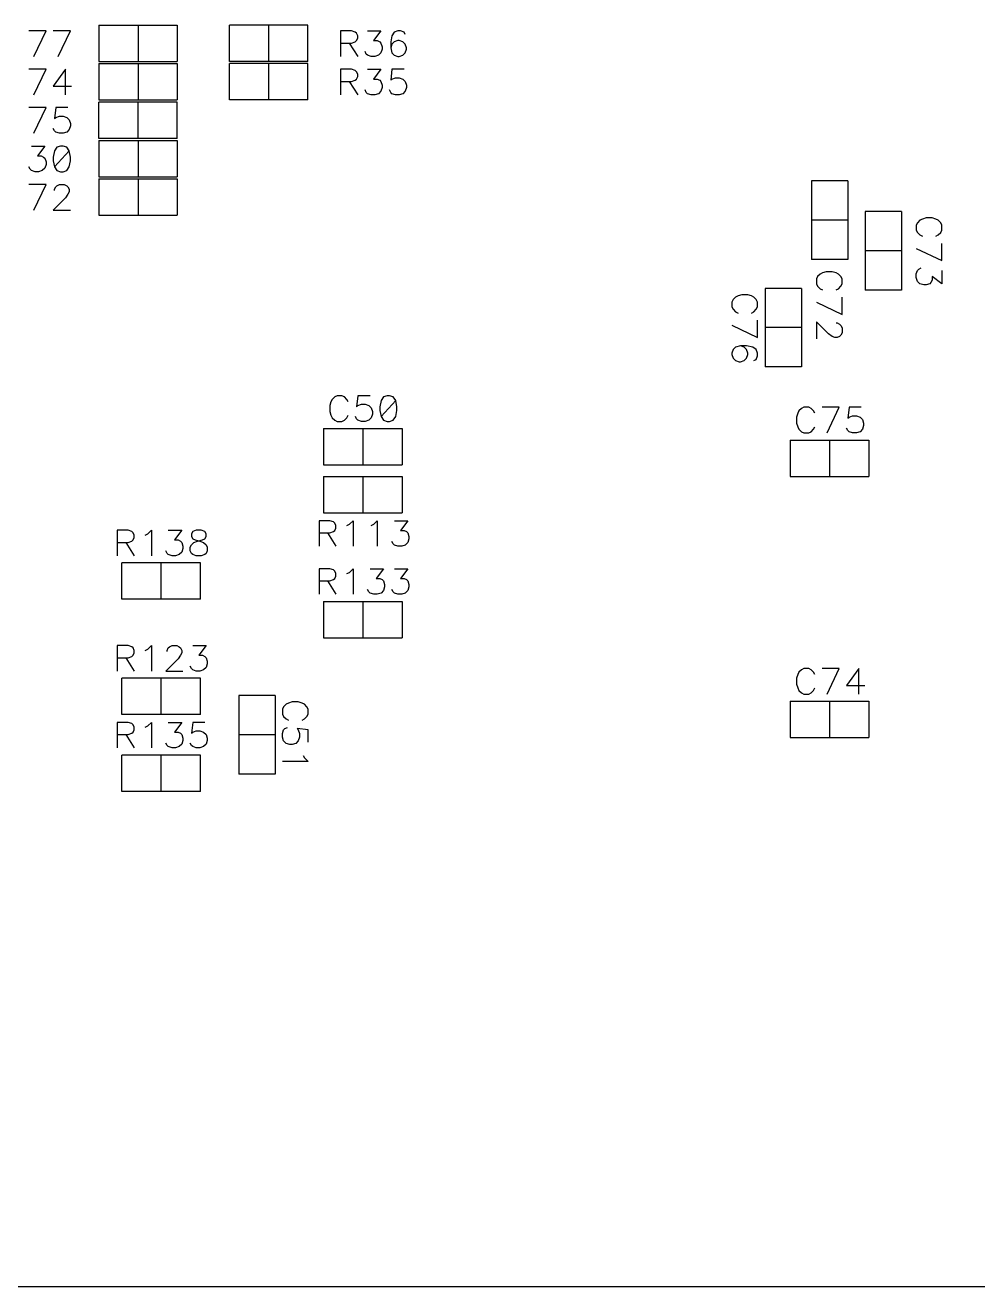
# Model space of a CAD drawing. Extents: x 295 to 953, y 10 to 290.
# Drawn here: x 754.1 to 806, y 85 to 153.8 of the extents above; entities that cross this region are included whole.
import ezdxf

# ---------------------------------------------------------------- set-up
doc = ezdxf.new("R2010")
doc.units = 0
doc.header["$LTSCALE"] = 5
doc.header["$MEASUREMENT"] = 0
doc.layers.add('DV-INT-A3_BSK', color=2, linetype='CONTINUOUS')

msp = doc.modelspace()

# ---------------------------------------------------------------- linework, layer by layer
at = {"layer": 'DV-INT-A3_BSK', "color": 7}
for p, q in [((755.215, 153.519), (754.28, 153.519)), ((754.549, 152.119), (755.215, 153.519)), ((756.544, 153.519), (755.613, 153.519)), ((755.877, 152.119), (756.544, 153.519)), ((758.09, 153.825), (762.377, 153.825)), ((758.09, 153.825), (758.09, 151.842)), ((760.236, 153.825), (760.236, 151.842)), ((762.377, 153.825), (762.377, 151.842)), ((769.502, 153.825), (765.215, 153.825)), ((765.215, 151.842), (765.215, 153.825)), ((767.361, 151.842), (767.361, 153.825)), ((769.502, 151.842), (769.502, 153.825)), ((771.883, 153.519), (771.283, 153.519)), ((771.283, 153.519), (771.283, 152.119)), ((772.084, 153.452), (771.883, 153.519)), ((772.75, 153.519), (773.484, 153.519)), ((773.484, 153.519), (773.081, 152.986)), ((774.414, 153.519), (774.213, 153.452)), ((774.548, 153.519), (774.414, 153.519)), ((774.749, 153.452), (774.548, 153.519)), ((771.283, 152.852), (771.883, 152.852)), ((771.753, 152.852), (772.218, 152.119)), ((771.883, 152.852), (772.084, 152.919)), ((772.151, 153.385), (772.084, 153.452)), ((772.084, 152.919), (772.151, 152.986)), ((772.218, 153.255), (772.151, 153.385)), ((772.151, 152.986), (772.218, 153.121)), ((772.218, 153.121), (772.218, 153.255)), ((773.081, 152.986), (773.282, 152.986)), ((773.282, 152.986), (773.417, 152.919)), ((773.417, 152.919), (773.484, 152.852)), ((773.484, 152.852), (773.551, 152.655)), ((774.083, 153.255), (774.016, 152.919)), ((774.016, 152.919), (774.016, 152.588)), ((774.213, 153.452), (774.083, 153.255)), ((774.213, 152.919), (774.083, 152.785)), ((774.414, 152.986), (774.213, 152.919)), ((774.481, 152.986), (774.414, 152.986)), ((774.682, 152.919), (774.481, 152.986)), ((774.812, 152.785), (774.682, 152.919)), ((774.812, 153.317), (774.749, 153.452)), ((772.683, 152.253), (772.616, 152.387)), ((772.75, 152.186), (772.683, 152.253)), ((772.951, 152.119), (772.75, 152.186)), ((773.148, 152.119), (772.951, 152.119)), ((773.35, 152.186), (773.148, 152.119)), ((773.484, 152.32), (773.35, 152.186)), ((773.551, 152.521), (773.484, 152.32)), ((773.551, 152.655), (773.551, 152.521)), ((774.083, 152.785), (774.016, 152.588)), ((774.016, 152.588), (774.083, 152.32)), ((774.083, 152.32), (774.213, 152.186)), ((774.213, 152.186), (774.414, 152.119)), ((774.414, 152.119), (774.481, 152.119)), ((774.481, 152.119), (774.682, 152.186)), ((774.682, 152.186), (774.812, 152.32)), ((774.879, 152.588), (774.812, 152.785)), ((774.812, 152.32), (774.879, 152.521)), ((774.879, 152.521), (774.879, 152.588)), ((755.215, 151.423), (754.28, 151.423)), ((754.549, 150.023), (755.215, 151.423)), ((756.28, 151.423), (755.613, 150.493)), ((756.28, 150.023), (756.28, 151.423)), ((758.09, 151.842), (762.377, 151.842)), ((758.09, 151.729), (762.377, 151.729)), ((758.09, 151.729), (758.09, 149.747)), ((760.236, 151.729), (760.236, 149.747)), ((762.377, 151.729), (762.377, 149.747)), ((769.502, 151.842), (765.215, 151.842)), ((769.502, 151.729), (765.215, 151.729)), ((765.215, 149.747), (765.215, 151.729)), ((767.361, 149.747), (767.361, 151.729)), ((769.502, 149.747), (769.502, 151.729)), ((771.883, 151.423), (771.283, 151.423)), ((771.283, 151.423), (771.283, 150.023)), ((772.084, 151.356), (771.883, 151.423)), ((772.75, 151.423), (773.484, 151.423)), ((773.484, 151.423), (773.081, 150.891)), ((774.083, 151.423), (774.016, 150.824)), ((774.749, 151.423), (774.083, 151.423)), ((771.283, 150.757), (771.883, 150.757)), ((771.753, 150.757), (772.218, 150.023)), ((771.883, 150.757), (772.084, 150.824)), ((772.151, 151.289), (772.084, 151.356)), ((772.084, 150.824), (772.151, 150.891)), ((772.218, 151.159), (772.151, 151.289)), ((772.151, 150.891), (772.218, 151.025)), ((772.218, 151.025), (772.218, 151.159)), ((773.081, 150.891), (773.282, 150.891)), ((773.282, 150.891), (773.417, 150.824)), ((773.417, 150.824), (773.484, 150.757)), ((773.484, 150.757), (773.551, 150.56)), ((774.016, 150.824), (774.083, 150.891)), ((774.083, 150.891), (774.28, 150.958)), ((774.28, 150.958), (774.481, 150.958)), ((774.481, 150.958), (774.682, 150.891)), ((774.682, 150.891), (774.812, 150.757)), ((774.812, 150.757), (774.879, 150.56)), ((755.613, 150.493), (756.611, 150.493)), ((772.683, 150.157), (772.616, 150.292)), ((772.75, 150.09), (772.683, 150.157)), ((772.951, 150.023), (772.75, 150.09)), ((773.35, 150.09), (773.148, 150.023)), ((773.484, 150.225), (773.35, 150.09)), ((773.551, 150.426), (773.484, 150.225)), ((773.551, 150.56), (773.551, 150.426)), ((774.016, 150.157), (773.949, 150.292)), ((774.083, 150.09), (774.016, 150.157)), ((774.28, 150.023), (774.083, 150.09)), ((774.682, 150.09), (774.481, 150.023)), ((774.812, 150.225), (774.682, 150.09)), ((774.879, 150.426), (774.812, 150.225)), ((774.879, 150.56), (774.879, 150.426)), ((758.09, 149.747), (762.377, 149.747)), ((762.377, 149.634), (758.09, 149.634)), ((758.09, 147.651), (758.09, 149.634)), ((760.236, 147.651), (760.236, 149.634)), ((762.377, 147.651), (762.377, 149.634)), ((769.502, 149.747), (765.215, 149.747)), ((773.148, 150.023), (772.951, 150.023)), ((774.481, 150.023), (774.28, 150.023)), ((755.215, 149.328), (754.28, 149.328)), ((754.549, 147.928), (755.215, 149.328)), ((755.747, 149.328), (755.68, 148.728)), ((755.68, 148.728), (755.747, 148.795)), ((756.414, 149.328), (755.747, 149.328)), ((755.747, 148.795), (755.944, 148.862)), ((755.944, 148.862), (756.145, 148.862)), ((756.145, 148.862), (756.347, 148.795)), ((756.347, 148.795), (756.477, 148.661)), ((756.477, 148.661), (756.544, 148.464)), ((755.68, 148.062), (755.613, 148.196)), ((755.747, 147.995), (755.68, 148.062)), ((755.944, 147.928), (755.747, 147.995)), ((756.347, 147.995), (756.145, 147.928)), ((756.477, 148.129), (756.347, 147.995)), ((756.544, 148.33), (756.477, 148.129)), ((756.544, 148.464), (756.544, 148.33)), ((756.145, 147.928), (755.944, 147.928)), ((762.377, 147.651), (758.09, 147.651)), ((758.09, 147.538), (762.377, 147.538)), ((758.09, 147.538), (758.09, 145.556)), ((760.236, 147.538), (760.236, 145.556)), ((762.377, 147.538), (762.377, 145.556)), ((754.415, 147.232), (755.148, 147.232)), ((755.148, 147.232), (754.746, 146.7)), ((754.746, 146.7), (754.947, 146.7)), ((754.947, 146.7), (755.081, 146.633)), ((755.081, 146.633), (755.148, 146.566)), ((755.68, 146.968), (755.613, 146.633)), ((755.613, 146.633), (755.613, 146.432)), ((755.814, 147.165), (755.68, 146.968)), ((756.477, 146.968), (755.68, 146.101)), ((756.011, 147.232), (755.814, 147.165)), ((756.145, 147.232), (756.011, 147.232)), ((756.347, 147.165), (756.145, 147.232)), ((756.477, 146.968), (756.347, 147.165)), ((756.544, 146.633), (756.477, 146.968)), ((756.544, 146.432), (756.544, 146.633)), ((754.348, 145.966), (754.28, 146.101)), ((754.415, 145.899), (754.348, 145.966)), ((755.148, 146.034), (755.014, 145.899)), ((755.148, 146.566), (755.215, 146.369)), ((755.215, 146.235), (755.148, 146.034)), ((755.215, 146.369), (755.215, 146.235)), ((755.613, 146.432), (755.68, 146.101)), ((755.68, 146.101), (755.814, 145.899)), ((756.347, 145.899), (756.477, 146.101)), ((756.477, 146.101), (756.544, 146.432)), ((754.616, 145.832), (754.415, 145.899)), ((754.813, 145.832), (754.616, 145.832)), ((755.014, 145.899), (754.813, 145.832)), ((755.814, 145.899), (756.011, 145.832)), ((756.011, 145.832), (756.145, 145.832)), ((756.145, 145.832), (756.347, 145.899)), ((758.09, 145.556), (762.377, 145.556)), ((758.09, 145.443), (762.377, 145.443)), ((758.09, 145.443), (758.09, 143.46)), ((760.236, 145.443), (760.236, 143.46)), ((762.377, 145.443), (762.377, 143.46)), ((796.962, 145.338), (796.962, 141.05)), ((798.944, 145.338), (796.962, 145.338)), ((798.944, 145.338), (798.944, 141.05)), ((755.215, 145.137), (754.28, 145.137)), ((754.549, 143.737), (755.215, 145.137)), ((755.68, 144.873), (755.747, 145.003)), ((755.68, 144.806), (755.68, 144.873)), ((755.747, 145.003), (755.814, 145.07)), ((755.814, 145.07), (755.944, 145.137)), ((755.944, 145.137), (756.213, 145.137)), ((756.213, 145.137), (756.347, 145.07)), ((756.414, 144.604), (756.28, 144.403)), ((756.347, 145.07), (756.414, 145.003)), ((756.414, 145.003), (756.477, 144.873)), ((756.477, 144.739), (756.414, 144.604)), ((756.477, 144.873), (756.477, 144.739)), ((756.28, 144.403), (755.613, 143.737)), ((755.613, 143.737), (756.544, 143.737)), ((758.09, 143.46), (762.377, 143.46)), ((798.944, 143.196), (796.962, 143.196)), ((799.895, 143.661), (799.895, 139.374)), ((801.878, 143.661), (799.895, 143.661)), ((801.878, 143.661), (801.878, 139.374)), ((802.888, 143.184), (802.754, 143.05)), ((803.022, 143.251), (802.888, 143.184)), ((803.223, 143.314), (803.022, 143.251)), ((803.554, 143.314), (803.223, 143.314)), ((803.755, 143.251), (803.554, 143.314)), ((803.885, 143.184), (803.755, 143.251)), ((804.019, 143.05), (803.885, 143.184)), ((802.754, 143.05), (802.687, 142.915)), ((802.687, 142.915), (802.687, 142.651)), ((802.687, 142.651), (802.754, 142.517)), ((802.754, 142.517), (802.888, 142.383)), ((803.885, 142.383), (804.019, 142.517)), ((804.086, 142.915), (804.019, 143.05)), ((804.019, 142.517), (804.086, 142.651)), ((804.086, 142.651), (804.086, 142.915)), ((802.888, 142.383), (803.022, 142.316)), ((803.755, 142.316), (803.885, 142.383)), ((804.086, 140.983), (804.086, 141.918)), ((801.878, 141.52), (799.895, 141.52)), ((802.687, 141.65), (804.086, 140.983)), ((798.944, 141.05), (796.962, 141.05)), ((802.687, 140.254), (802.754, 140.451)), ((802.754, 140.451), (802.821, 140.518)), ((802.821, 140.518), (802.955, 140.585)), ((804.086, 140.451), (804.086, 139.722)), ((797.305, 140.116), (797.238, 139.982)), ((797.238, 139.982), (797.238, 139.718)), ((797.238, 139.718), (797.305, 139.584)), ((797.439, 140.25), (797.305, 140.116)), ((797.573, 140.317), (797.439, 140.25)), ((797.775, 140.38), (797.573, 140.317)), ((798.106, 140.38), (797.775, 140.38)), ((798.307, 140.317), (798.106, 140.38)), ((798.437, 140.25), (798.307, 140.317)), ((798.571, 140.116), (798.437, 140.25)), ((798.638, 139.982), (798.571, 140.116)), ((798.571, 139.584), (798.638, 139.718)), ((798.638, 139.718), (798.638, 139.982)), ((802.687, 140.053), (802.687, 140.254)), ((802.754, 139.852), (802.687, 140.053)), ((802.888, 139.722), (802.754, 139.852)), ((803.089, 139.655), (802.888, 139.722)), ((803.42, 139.722), (803.223, 139.655)), ((803.487, 139.785), (803.42, 139.722)), ((803.554, 139.919), (803.487, 139.785)), ((804.086, 139.722), (803.554, 140.12)), ((803.554, 140.12), (803.554, 139.919)), ((792.963, 139.06), (792.829, 138.993)), ((793.165, 139.123), (792.963, 139.06)), ((793.496, 139.123), (793.165, 139.123)), ((793.697, 139.06), (793.496, 139.123)), ((793.827, 138.993), (793.697, 139.06)), ((794.447, 139.47), (794.447, 135.183)), ((796.429, 139.47), (794.447, 139.47)), ((796.429, 139.47), (796.429, 135.183)), ((797.305, 139.584), (797.439, 139.449)), ((797.439, 139.449), (797.573, 139.382)), ((798.307, 139.382), (798.437, 139.449)), ((798.437, 139.449), (798.571, 139.584)), ((801.878, 139.374), (799.895, 139.374)), ((803.223, 139.655), (803.089, 139.655)), ((792.695, 138.859), (792.628, 138.724)), ((792.628, 138.724), (792.628, 138.46)), ((792.628, 138.46), (792.695, 138.326)), ((792.829, 138.993), (792.695, 138.859)), ((793.961, 138.859), (793.827, 138.993)), ((794.028, 138.724), (793.961, 138.859)), ((793.961, 138.326), (794.028, 138.46)), ((794.028, 138.46), (794.028, 138.724)), ((797.238, 138.716), (798.638, 138.05)), ((798.638, 138.05), (798.638, 138.984)), ((792.695, 138.326), (792.829, 138.192)), ((792.829, 138.192), (792.963, 138.125)), ((793.697, 138.125), (793.827, 138.192)), ((793.827, 138.192), (793.961, 138.326)), ((794.028, 136.792), (794.028, 137.727)), ((797.905, 136.985), (797.238, 137.652)), ((797.238, 137.652), (797.238, 136.721)), ((792.628, 137.459), (794.028, 136.792)), ((796.429, 137.329), (794.447, 137.329)), ((798.106, 136.851), (797.905, 136.985)), ((798.307, 137.584), (798.374, 137.584)), ((798.374, 137.584), (798.504, 137.517)), ((798.504, 137.517), (798.571, 137.45)), ((798.571, 137.45), (798.638, 137.32)), ((798.638, 137.052), (798.571, 136.918)), ((798.638, 137.32), (798.638, 137.052)), ((793.098, 136.327), (792.829, 136.26)), ((793.429, 136.327), (793.098, 136.327)), ((793.294, 136.26), (793.098, 136.327)), ((793.764, 136.26), (793.429, 136.327)), ((798.24, 136.788), (798.106, 136.851)), ((798.374, 136.788), (798.24, 136.788)), ((798.504, 136.851), (798.374, 136.788)), ((798.571, 136.918), (798.504, 136.851)), ((792.695, 136.13), (792.628, 135.929)), ((792.628, 135.929), (792.628, 135.862)), ((792.628, 135.862), (792.695, 135.661)), ((792.829, 136.26), (792.695, 136.13)), ((792.695, 135.661), (792.829, 135.531)), ((793.429, 136.13), (793.294, 136.26)), ((793.294, 135.531), (793.429, 135.661)), ((793.496, 135.929), (793.429, 136.13)), ((793.429, 135.661), (793.496, 135.862)), ((793.496, 135.862), (793.496, 135.929)), ((793.961, 136.13), (793.764, 136.26)), ((793.827, 135.531), (793.961, 135.594)), ((794.028, 135.929), (793.961, 136.13)), ((793.961, 135.594), (794.028, 135.795)), ((794.028, 135.795), (794.028, 135.929)), ((792.829, 135.531), (793.03, 135.464)), ((793.03, 135.464), (793.098, 135.464)), ((793.098, 135.464), (793.294, 135.531)), ((796.429, 135.183), (794.447, 135.183)), ((770.961, 133.544), (770.827, 133.41)), ((771.095, 133.611), (770.961, 133.544)), ((771.359, 133.611), (771.095, 133.611)), ((771.493, 133.544), (771.359, 133.611)), ((771.627, 133.41), (771.493, 133.544)), ((772.226, 133.611), (772.159, 133.012)), ((772.893, 133.611), (772.226, 133.611)), ((773.626, 133.544), (773.492, 133.347)), ((773.823, 133.611), (773.626, 133.544)), ((773.957, 133.611), (773.823, 133.611)), ((774.158, 133.544), (773.957, 133.611)), ((774.288, 133.347), (774.158, 133.544)), ((770.759, 133.28), (770.697, 133.079)), ((770.697, 133.079), (770.697, 132.748)), ((770.827, 133.41), (770.759, 133.28)), ((771.694, 133.28), (771.627, 133.41)), ((772.159, 133.012), (772.226, 133.079)), ((772.226, 133.079), (772.427, 133.146)), ((772.427, 133.146), (772.624, 133.146)), ((772.624, 133.146), (772.826, 133.079)), ((772.826, 133.079), (772.96, 132.945)), ((772.96, 132.945), (773.027, 132.748)), ((773.492, 133.347), (773.425, 133.012)), ((773.425, 133.012), (773.425, 132.811)), ((774.288, 133.347), (773.492, 132.48)), ((774.355, 133.012), (774.288, 133.347)), ((774.355, 132.811), (774.355, 133.012)), ((796.421, 132.916), (796.287, 132.782)), ((796.555, 132.983), (796.421, 132.916)), ((796.819, 132.983), (796.555, 132.983)), ((796.953, 132.916), (796.819, 132.983)), ((797.087, 132.782), (796.953, 132.916)), ((798.487, 132.983), (797.553, 132.983)), ((797.821, 131.583), (798.487, 132.983)), ((799.019, 132.983), (798.952, 132.383)), ((799.686, 132.983), (799.019, 132.983)), ((770.697, 132.748), (770.759, 132.547)), ((770.759, 132.547), (770.827, 132.413)), ((770.827, 132.413), (770.961, 132.279)), ((770.961, 132.279), (771.095, 132.212)), ((771.095, 132.212), (771.359, 132.212)), ((771.359, 132.212), (771.493, 132.279)), ((771.493, 132.279), (771.627, 132.413)), ((771.627, 132.413), (771.694, 132.547)), ((772.159, 132.346), (772.092, 132.48)), ((772.226, 132.279), (772.159, 132.346)), ((772.427, 132.212), (772.226, 132.279)), ((772.624, 132.212), (772.427, 132.212)), ((772.826, 132.279), (772.624, 132.212)), ((772.96, 132.413), (772.826, 132.279)), ((773.027, 132.614), (772.96, 132.413)), ((773.027, 132.748), (773.027, 132.614)), ((773.425, 132.811), (773.492, 132.48)), ((773.492, 132.48), (773.626, 132.279)), ((773.626, 132.279), (773.823, 132.212)), ((773.823, 132.212), (773.957, 132.212)), ((773.957, 132.212), (774.158, 132.279)), ((774.158, 132.279), (774.288, 132.48)), ((774.288, 132.48), (774.355, 132.811)), ((796.22, 132.652), (796.157, 132.451)), ((796.157, 132.451), (796.157, 132.119)), ((796.287, 132.782), (796.22, 132.652)), ((797.154, 132.652), (797.087, 132.782)), ((798.952, 132.383), (799.019, 132.451)), ((799.019, 132.451), (799.216, 132.518)), ((799.216, 132.518), (799.418, 132.518)), ((799.418, 132.518), (799.619, 132.451)), ((799.619, 132.451), (799.749, 132.316)), ((799.749, 132.316), (799.816, 132.119)), ((770.349, 131.822), (774.636, 131.822)), ((770.349, 131.822), (770.349, 129.84)), ((772.495, 131.822), (772.495, 129.84)), ((774.636, 131.822), (774.636, 129.84)), ((796.157, 132.119), (796.22, 131.918)), ((796.22, 131.918), (796.287, 131.784)), ((796.287, 131.784), (796.421, 131.65)), ((796.421, 131.65), (796.555, 131.583)), ((796.555, 131.583), (796.819, 131.583)), ((796.819, 131.583), (796.953, 131.65)), ((796.953, 131.65), (797.087, 131.784)), ((797.087, 131.784), (797.154, 131.918)), ((798.952, 131.717), (798.885, 131.851)), ((799.019, 131.65), (798.952, 131.717)), ((799.216, 131.583), (799.019, 131.65)), ((799.418, 131.583), (799.216, 131.583)), ((799.619, 131.65), (799.418, 131.583)), ((799.749, 131.784), (799.619, 131.65)), ((799.816, 131.985), (799.749, 131.784)), ((799.816, 132.119), (799.816, 131.985)), ((795.809, 131.193), (800.096, 131.193)), ((795.809, 131.193), (795.809, 129.211)), ((797.955, 131.193), (797.955, 129.211)), ((800.096, 131.193), (800.096, 129.211)), ((770.349, 129.84), (774.636, 129.84)), ((770.349, 129.202), (774.636, 129.202)), ((770.349, 129.202), (770.349, 127.22)), ((772.495, 129.202), (772.495, 127.22)), ((774.636, 129.202), (774.636, 127.22)), ((795.809, 129.211), (800.096, 129.211)), ((770.701, 126.793), (770.106, 126.793)), ((770.106, 126.793), (770.106, 125.401)), ((770.349, 127.22), (774.636, 127.22)), ((770.902, 126.726), (770.701, 126.793)), ((770.969, 126.663), (770.902, 126.726)), ((771.032, 126.529), (770.969, 126.663)), ((771.761, 126.596), (771.962, 126.793)), ((771.962, 126.793), (771.962, 125.401)), ((773.09, 126.596), (773.287, 126.793)), ((773.287, 126.793), (773.287, 125.401)), ((774.217, 126.793), (774.946, 126.793)), ((774.946, 126.793), (774.548, 126.265)), ((759.699, 126.269), (759.104, 126.269)), ((759.104, 126.269), (759.104, 124.877)), ((759.901, 126.202), (759.699, 126.269)), ((759.968, 126.139), (759.901, 126.202)), ((760.031, 126.005), (759.968, 126.139)), ((760.031, 125.871), (760.031, 126.005)), ((760.63, 126.005), (760.76, 126.072)), ((760.76, 126.072), (760.961, 126.269)), ((760.961, 126.269), (760.961, 124.877)), ((761.887, 126.269), (762.616, 126.269)), ((762.616, 126.269), (762.222, 125.741)), ((763.216, 126.202), (763.149, 126.072)), ((763.149, 126.072), (763.149, 125.938)), ((763.413, 126.269), (763.216, 126.202)), ((763.681, 126.269), (763.413, 126.269)), ((763.878, 126.202), (763.681, 126.269)), ((763.945, 126.072), (763.878, 126.202)), ((763.945, 125.938), (763.945, 126.072)), ((770.106, 126.13), (770.701, 126.13)), ((770.571, 126.13), (771.032, 125.401)), ((770.701, 126.13), (770.902, 126.198)), ((770.902, 126.198), (770.969, 126.265)), ((770.969, 126.265), (771.032, 126.395)), ((771.032, 126.395), (771.032, 126.529)), ((771.631, 126.529), (771.761, 126.596)), ((772.956, 126.529), (773.09, 126.596)), ((774.548, 126.265), (774.745, 126.265)), ((774.745, 126.265), (774.879, 126.198)), ((774.879, 126.198), (774.946, 126.13)), ((774.946, 126.13), (775.013, 125.933)), ((759.104, 125.607), (759.699, 125.607)), ((759.57, 125.607), (760.031, 124.877)), ((759.699, 125.607), (759.901, 125.674)), ((759.901, 125.674), (759.968, 125.741)), ((759.968, 125.741), (760.031, 125.871)), ((762.222, 125.741), (762.419, 125.741)), ((762.419, 125.741), (762.553, 125.674)), ((762.553, 125.674), (762.616, 125.607)), ((762.616, 125.607), (762.683, 125.41)), ((762.683, 125.276), (762.616, 125.074)), ((762.683, 125.41), (762.683, 125.276)), ((763.082, 125.343), (763.149, 125.472)), ((763.082, 125.141), (763.082, 125.343)), ((763.149, 125.938), (763.216, 125.804)), ((763.149, 125.472), (763.283, 125.607)), ((763.216, 125.804), (763.346, 125.741)), ((763.283, 125.607), (763.48, 125.674)), ((763.346, 125.741), (763.614, 125.674)), ((763.48, 125.674), (763.744, 125.741)), ((763.614, 125.674), (763.811, 125.607)), ((763.744, 125.741), (763.878, 125.804)), ((763.811, 125.607), (763.945, 125.472)), ((763.878, 125.804), (763.945, 125.938)), ((763.945, 125.472), (764.012, 125.343)), ((764.012, 125.343), (764.012, 125.141)), ((774.15, 125.535), (774.083, 125.665)), ((774.217, 125.468), (774.15, 125.535)), ((774.414, 125.401), (774.217, 125.468)), ((774.615, 125.401), (774.414, 125.401)), ((774.812, 125.468), (774.615, 125.401)), ((774.946, 125.598), (774.812, 125.468)), ((775.013, 125.799), (774.946, 125.598)), ((775.013, 125.933), (775.013, 125.799)), ((761.824, 125.011), (761.757, 125.141)), ((761.887, 124.944), (761.824, 125.011)), ((762.088, 124.877), (761.887, 124.944)), ((762.285, 124.877), (762.088, 124.877)), ((762.486, 124.944), (762.285, 124.877)), ((762.616, 125.074), (762.486, 124.944)), ((763.149, 125.011), (763.082, 125.141)), ((763.216, 124.944), (763.149, 125.011)), ((763.413, 124.877), (763.216, 124.944)), ((763.681, 124.877), (763.413, 124.877)), ((763.878, 124.944), (763.681, 124.877)), ((763.945, 125.011), (763.878, 124.944)), ((764.012, 125.141), (763.945, 125.011)), ((763.635, 124.488), (759.347, 124.488)), ((759.347, 122.505), (759.347, 124.488)), ((761.493, 122.505), (761.493, 124.488)), ((763.635, 122.505), (763.635, 124.488)), ((770.701, 124.173), (770.106, 124.173)), ((770.106, 124.173), (770.106, 122.782)), ((770.902, 124.106), (770.701, 124.173)), ((770.969, 124.043), (770.902, 124.106)), ((771.032, 123.909), (770.969, 124.043)), ((771.032, 123.775), (771.032, 123.909)), ((771.631, 123.909), (771.761, 123.976)), ((771.761, 123.976), (771.962, 124.173)), ((771.962, 124.173), (771.962, 122.782)), ((772.889, 124.173), (773.618, 124.173)), ((773.618, 124.173), (773.224, 123.645)), ((774.217, 124.173), (774.946, 124.173)), ((774.946, 124.173), (774.548, 123.645)), ((770.106, 123.511), (770.701, 123.511)), ((770.571, 123.511), (771.032, 122.782)), ((770.701, 123.511), (770.902, 123.578)), ((770.902, 123.578), (770.969, 123.645)), ((770.969, 123.645), (771.032, 123.775)), ((773.224, 123.645), (773.421, 123.645)), ((773.421, 123.645), (773.555, 123.578)), ((773.555, 123.578), (773.618, 123.511)), ((773.618, 123.511), (773.685, 123.314)), ((773.685, 123.314), (773.685, 123.18)), ((774.548, 123.645), (774.745, 123.645)), ((774.745, 123.645), (774.879, 123.578)), ((774.879, 123.578), (774.946, 123.511)), ((774.946, 123.511), (775.013, 123.314)), ((775.013, 123.314), (775.013, 123.18)), ((772.826, 122.916), (772.759, 123.046)), ((772.889, 122.849), (772.826, 122.916)), ((773.09, 122.782), (772.889, 122.849)), ((773.287, 122.782), (773.09, 122.782)), ((773.488, 122.849), (773.287, 122.782)), ((773.618, 122.979), (773.488, 122.849)), ((773.685, 123.18), (773.618, 122.979)), ((774.15, 122.916), (774.083, 123.046)), ((774.217, 122.849), (774.15, 122.916)), ((774.414, 122.782), (774.217, 122.849)), ((774.615, 122.782), (774.414, 122.782)), ((774.812, 122.849), (774.615, 122.782)), ((774.946, 122.979), (774.812, 122.849)), ((775.013, 123.18), (774.946, 122.979)), ((763.635, 122.505), (759.347, 122.505)), ((770.349, 122.392), (774.636, 122.392)), ((770.349, 122.392), (770.349, 120.41)), ((772.495, 122.392), (772.495, 120.41)), ((774.636, 122.392), (774.636, 120.41)), ((759.699, 119.982), (759.104, 119.982)), ((759.104, 119.982), (759.104, 118.591)), ((759.901, 119.915), (759.699, 119.982)), ((759.968, 119.852), (759.901, 119.915)), ((760.031, 119.718), (759.968, 119.852)), ((760.63, 119.718), (760.76, 119.785)), ((760.76, 119.785), (760.961, 119.982)), ((760.961, 119.982), (760.961, 118.591)), ((761.824, 119.718), (761.887, 119.852)), ((761.887, 119.852), (761.954, 119.915)), ((761.954, 119.915), (762.088, 119.982)), ((762.088, 119.982), (762.352, 119.982)), ((762.352, 119.982), (762.486, 119.915)), ((762.486, 119.915), (762.553, 119.852)), ((762.553, 119.852), (762.616, 119.718)), ((763.216, 119.982), (763.945, 119.982)), ((763.945, 119.982), (763.547, 119.454)), ((770.349, 120.41), (774.636, 120.41)), ((759.104, 119.32), (759.699, 119.32)), ((759.57, 119.32), (760.031, 118.591)), ((759.699, 119.32), (759.901, 119.387)), ((759.901, 119.387), (759.968, 119.454)), ((759.968, 119.454), (760.031, 119.584)), ((760.031, 119.584), (760.031, 119.718)), ((762.419, 119.253), (761.757, 118.591)), ((761.824, 119.651), (761.824, 119.718)), ((762.553, 119.454), (762.419, 119.253)), ((762.616, 119.584), (762.553, 119.454)), ((762.616, 119.718), (762.616, 119.584)), ((763.547, 119.454), (763.744, 119.454)), ((763.744, 119.454), (763.878, 119.387)), ((763.878, 119.387), (763.945, 119.32)), ((763.945, 119.32), (764.012, 119.123)), ((764.012, 119.123), (764.012, 118.989)), ((761.757, 118.591), (762.683, 118.591)), ((763.149, 118.725), (763.082, 118.855)), ((763.216, 118.658), (763.149, 118.725)), ((763.413, 118.591), (763.216, 118.658)), ((763.614, 118.591), (763.413, 118.591)), ((763.811, 118.658), (763.614, 118.591)), ((763.945, 118.788), (763.811, 118.658)), ((764.012, 118.989), (763.945, 118.788)), ((796.22, 118.402), (796.157, 118.201)), ((796.287, 118.532), (796.22, 118.402)), ((796.421, 118.666), (796.287, 118.532)), ((796.555, 118.733), (796.421, 118.666)), ((796.819, 118.733), (796.555, 118.733)), ((796.953, 118.666), (796.819, 118.733)), ((797.087, 118.532), (796.953, 118.666)), ((797.154, 118.402), (797.087, 118.532)), ((798.487, 118.733), (797.553, 118.733)), ((797.821, 117.334), (798.487, 118.733)), ((799.552, 118.733), (798.885, 117.803)), ((799.552, 117.334), (799.552, 118.733)), ((763.635, 118.201), (759.347, 118.201)), ((759.347, 116.219), (759.347, 118.201)), ((761.493, 116.219), (761.493, 118.201)), ((763.635, 116.219), (763.635, 118.201)), ((796.157, 118.201), (796.157, 117.87)), ((796.157, 117.87), (796.22, 117.669)), ((798.885, 117.803), (799.883, 117.803)), ((765.739, 117.258), (765.739, 112.971)), ((767.721, 117.258), (765.739, 117.258)), ((767.721, 117.258), (767.721, 112.971)), ((796.22, 117.669), (796.287, 117.535)), ((796.287, 117.535), (796.421, 117.401)), ((796.421, 117.401), (796.555, 117.334)), ((796.555, 117.334), (796.819, 117.334)), ((796.819, 117.334), (796.953, 117.401)), ((796.953, 117.401), (797.087, 117.535)), ((797.087, 117.535), (797.154, 117.669)), ((768.178, 116.646), (768.111, 116.512)), ((768.111, 116.512), (768.111, 116.248)), ((768.312, 116.78), (768.178, 116.646)), ((768.446, 116.847), (768.312, 116.78)), ((768.647, 116.91), (768.446, 116.847)), ((768.978, 116.91), (768.647, 116.91)), ((769.179, 116.847), (768.978, 116.91)), ((769.309, 116.78), (769.179, 116.847)), ((769.443, 116.646), (769.309, 116.78)), ((769.511, 116.512), (769.443, 116.646)), ((769.511, 116.248), (769.511, 116.512)), ((795.809, 116.944), (800.096, 116.944)), ((795.809, 116.944), (795.809, 114.961)), ((797.955, 116.944), (797.955, 114.961)), ((800.096, 116.944), (800.096, 114.961)), ((759.699, 115.791), (759.104, 115.791)), ((759.104, 115.791), (759.104, 114.4)), ((763.635, 116.219), (759.347, 116.219)), ((759.901, 115.724), (759.699, 115.791)), ((759.968, 115.661), (759.901, 115.724)), ((760.031, 115.527), (759.968, 115.661)), ((760.76, 115.594), (760.961, 115.791)), ((760.961, 115.791), (760.961, 114.4)), ((761.887, 115.791), (762.616, 115.791)), ((762.616, 115.791), (762.222, 115.263)), ((763.216, 115.791), (763.149, 115.196)), ((763.878, 115.791), (763.216, 115.791)), ((768.111, 116.248), (768.178, 116.114)), ((768.178, 116.114), (768.312, 115.98)), ((768.312, 115.98), (768.446, 115.913)), ((769.179, 115.913), (769.309, 115.98)), ((769.309, 115.98), (769.443, 116.114)), ((769.443, 116.114), (769.511, 116.248)), ((759.104, 115.129), (759.699, 115.129)), ((759.57, 115.129), (760.031, 114.4)), ((759.699, 115.129), (759.901, 115.196)), ((759.901, 115.196), (759.968, 115.263)), ((759.968, 115.263), (760.031, 115.393)), ((760.031, 115.393), (760.031, 115.527)), ((760.63, 115.527), (760.76, 115.594)), ((762.222, 115.263), (762.419, 115.263)), ((762.419, 115.263), (762.553, 115.196)), ((762.553, 115.196), (762.616, 115.129)), ((762.616, 115.129), (762.683, 114.932)), ((763.149, 115.196), (763.216, 115.263)), ((763.216, 115.263), (763.413, 115.326)), ((763.413, 115.326), (763.614, 115.326)), ((763.614, 115.326), (763.811, 115.263)), ((763.811, 115.263), (763.945, 115.129)), ((763.945, 115.129), (764.012, 114.932)), ((767.721, 115.117), (765.739, 115.117)), ((768.111, 115.179), (768.178, 115.381)), ((768.111, 114.982), (768.111, 115.179)), ((768.178, 114.781), (768.111, 114.982)), ((768.178, 115.381), (768.245, 115.448)), ((768.245, 115.448), (768.379, 115.515)), ((769.511, 115.381), (768.911, 115.448)), ((768.911, 115.448), (768.978, 115.381)), ((768.978, 115.381), (769.045, 115.179)), ((769.045, 114.982), (768.978, 114.781)), ((769.045, 115.179), (769.045, 114.982)), ((769.511, 114.714), (769.511, 115.381)), ((795.809, 114.961), (800.096, 114.961)), ((761.824, 114.534), (761.757, 114.664)), ((761.887, 114.467), (761.824, 114.534)), ((762.088, 114.4), (761.887, 114.467)), ((762.285, 114.4), (762.088, 114.4)), ((762.486, 114.467), (762.285, 114.4)), ((762.616, 114.597), (762.486, 114.467)), ((762.683, 114.798), (762.616, 114.597)), ((762.683, 114.932), (762.683, 114.798)), ((763.149, 114.534), (763.082, 114.664)), ((763.216, 114.467), (763.149, 114.534)), ((763.413, 114.4), (763.216, 114.467)), ((763.614, 114.4), (763.413, 114.4)), ((763.811, 114.467), (763.614, 114.4)), ((763.945, 114.597), (763.811, 114.467)), ((764.012, 114.798), (763.945, 114.597)), ((764.012, 114.932), (764.012, 114.798)), ((768.312, 114.647), (768.178, 114.781)), ((768.513, 114.58), (768.312, 114.647)), ((768.647, 114.58), (768.513, 114.58)), ((768.844, 114.647), (768.647, 114.58)), ((768.978, 114.781), (768.844, 114.647)), ((763.635, 114.01), (759.347, 114.01)), ((759.347, 112.028), (759.347, 114.01)), ((761.493, 112.028), (761.493, 114.01)), ((763.635, 112.028), (763.635, 114.01)), ((769.511, 113.65), (768.111, 113.65)), ((769.247, 113.981), (769.309, 113.851)), ((769.309, 113.851), (769.511, 113.65)), ((767.721, 112.971), (765.739, 112.971)), ((763.635, 112.028), (759.347, 112.028)), ((863.527, 85), (510.427, 85.004))]:
    msp.add_line(p, q, dxfattribs=at)

doc.saveas('drawing.dxf')
